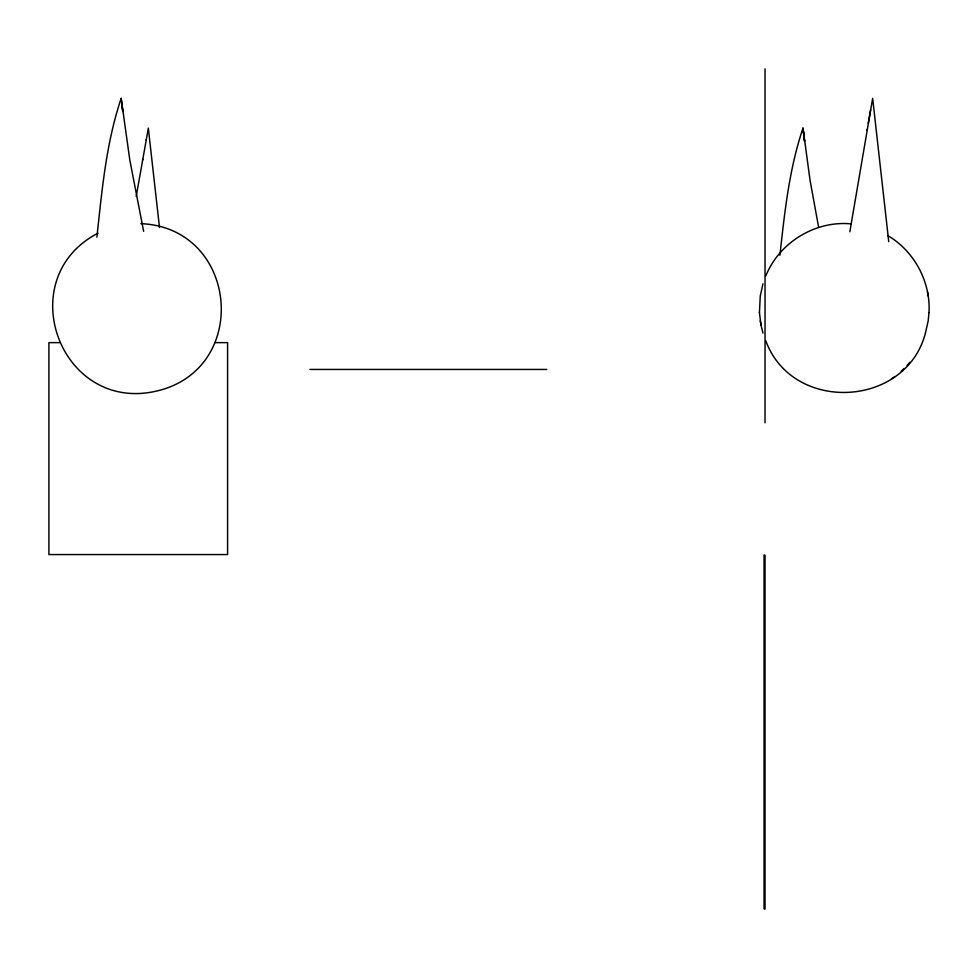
<?xml version="1.0" encoding="UTF-8"?>
<svg xmlns="http://www.w3.org/2000/svg" width="978" height="978" viewBox="0 0 978 978"><rect width="100%" height="100%" fill="white"/><g stroke="black" fill="none" stroke-linecap="round" stroke-linejoin="round"><path stroke-width="1.47" d="M929.002 312.581C930.775 281.933 914.332 251.175 887.853 235.637M929.002 312.581L928.183 320.87L925.445 333.058M96.883 237.153C101.993 190.527 106.101 143.094 121.186 98.362L129.805 160.001L143.632 231.334M779.894 255.319C784.649 212.519 789.112 169.145 802.999 128.13L810.041 180.233L818.598 227.116M849.858 231.725L872.657 98.362L888.745 241.688M136.211 196.395L146.297 139.658M146.223 140.037L148.326 128.13L159.487 227.458M142.605 160.086L142.764 159.194M866.924 130.318L867.095 129.426M868.207 123.277L870.616 109.891M762.999 283.791L760.261 295.967L759.441 312.581M925.445 333.058C905.934 408.009 792.571 413.572 765.811 340.894M765.811 275.955C779.111 242.556 815.359 220.368 851.153 223.876M907.107 365.405L909.833 362.251M901.227 371.285L904.234 368.413M891.374 378.975L894.784 376.567M98.008 233.167C10.941 278.351 59.89 412.655 155.612 391.286C251.395 370.136 238.901 227.727 140.893 223.644M59.585 342.63L48.9 342.63L48.9 554.563L227.593 554.563L227.593 342.63L215.368 342.63M309.928 369.439L546.861 369.439M762.999 333.058L760.97 324.977L759.441 312.581M927.474 291.872L928.183 295.967M760.261 320.87L760.97 324.977M121.969 105.025L122.751 111.443L121.186 98.362M765.04 68.863L765.04 422.789M765.04 555.211L765.04 909.137M764.05 554.966L764.05 908.892M804.564 141.211L802.999 128.13L804.539 141.15"/></g></svg>
